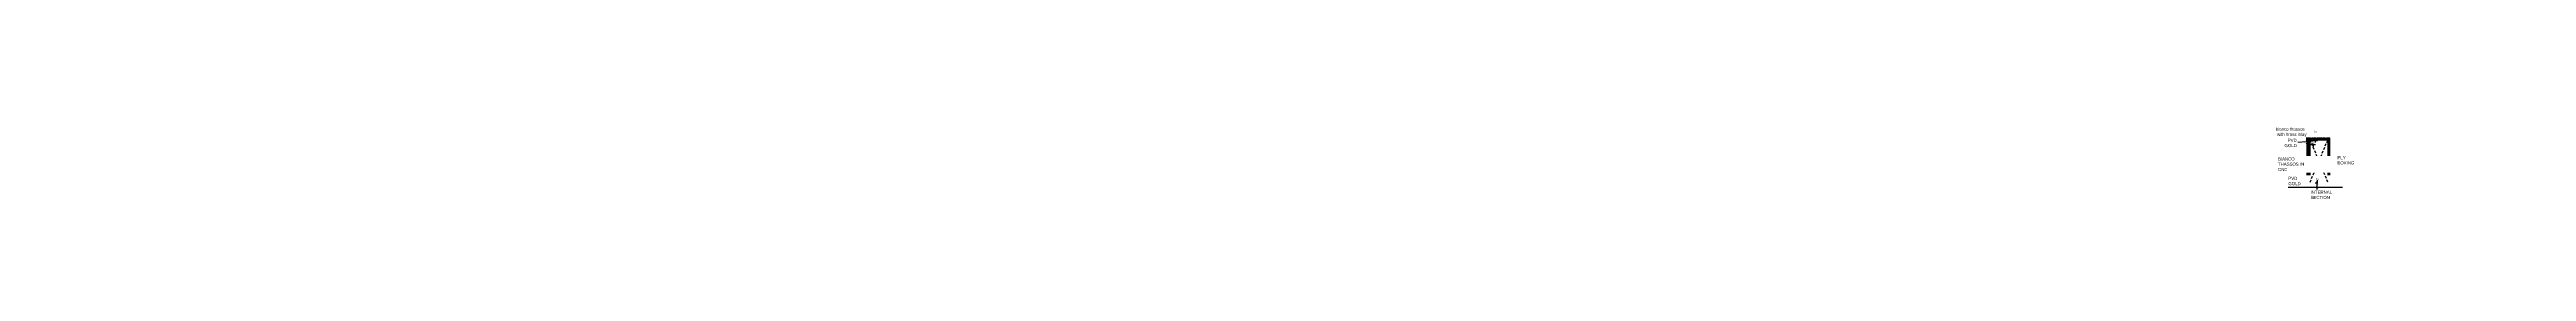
# Model space of a CAD drawing. Header units: inches. Extents: x -137722 to 81594, y -22256 to -1207.
# Drawn here: x -67889 to -66710, y -8291 to -8252 of the extents above; entities that cross this region are included whole.
import ezdxf

# ---------------------------------------------------------------- set-up
doc = ezdxf.new("R2010")
doc.units = ezdxf.units.IN
doc.header["$LTSCALE"] = 0.05
doc.header["$MEASUREMENT"] = 0
doc.header["$PDMODE"] = 3
doc.header["$PDSIZE"] = -4
doc.linetypes.add('A2-XREF-115_FURN$0$HIDDEN', pattern=[0.375, 0.25, -0.125])
doc.linetypes.add('DASHED2', pattern=[0.375, 0.25, -0.125])
doc.layers.get('Defpoints').update_dxf_attribs({"linetype": 'DASHED2'})
for name, color, linetype in [('Civil Dimension - Text', 7, 'Continuous'), ('HATCH', 251, 'Continuous'), ('text', 176, 'Continuous')]:
    doc.layers.add(name, color=color, linetype=linetype)
doc.styles.add('4MMOF3-8', font='ARIALN.TTF', dxfattribs={"height": 5.12})
doc.styles.add('9-128OF1-4', font='stylu.ttf')
doc.dimstyles.new('DIM 1-4', dxfattribs={"dimtxt": 3.0792, "dimasz": 1.82, "dimexe": 1.82, "dimexo": 0, "dimgap": 0.09, "dimtad": 0, "dimzin": 0, "dimdsep": 46, "dimlunit": 4, "dimtxsty": '9-128OF1-4', "dimblk": 'ARCHTICK', "dimcen": 1.8125, "dimdle": 1.82, "dimclrd": 8, "dimclre": 8, "dimadec": 0, "dimazin": 0, "dimtfac": 1, "dimtofl": 0, "dimtmove": 0, "dimatfit": 3, "dimldrblk": 'OPEN90', "dimfxl": 1, "dimtolj": 1, "dimtzin": 0, "dimlwd": -1, "dimarcsym": 0})
pattern_1 = [(50, (0, 0), (179.31505, -15.68803), [18.75, -206.25]), (355, (0, 0), (-34.68783, 188.04803), [15, -165]), (100.45144, (14.94, -1.3), (144.6272, 172.36), [15.93505, -175.28553]), (46.1842, (0, 50), (266.8103, -41.3798), [28.125, -309.375]), (96.63564, (22.23, 46.55), (233.6655, 243.52965), [23.9026, -262.9284]), (351.18416, (0, 50), (233.6655, 243.5297), [22.5, -247.5]), (21, (25, 37.5), (149.22676, -100.65472), [18.75, -206.25]), (326, (25, 37.5), (60.82883, 181.2875), [15, -165]), (71.45144, (37.44, 29.11), (210.0556, 80.6328), [15.93505, -175.28553]), (37.5, (0, 0), (3.039964, 83.223463), [0, -163, 0, -167.5, 0, -165.625]), (7.5, (0, 0), (65.76738, 98.60293), [0, -95.5, 0, -159.25, 0, -63.125]), (327.5, (-55.75, 0), (133.45561, -5.63872), [0, -62.5, 0, -195, 0, -258.75]), (317.5, (-80.75, 0), (145.79654, 25.02625), [0, -81.25, 0, -129.5, 0, -183.75])]
pattern_2 = [(50, (-337.88, 0), (179.31505, -15.68803), [18.75, -206.25]), (355, (-337.88, 0), (-34.68783, 188.04803), [15, -165]), (100.45144, (-322.93, -1.3), (144.6272, 172.36), [15.93505, -175.28553]), (46.1842, (-337.88, 50), (266.8103, -41.3798), [28.125, -309.375]), (96.63564, (-315.64, 46.55), (233.6655, 243.52965), [23.9026, -262.9284]), (351.18416, (-337.88, 50), (233.6655, 243.5297), [22.5, -247.5]), (21, (-312.88, 37.5), (149.22676, -100.65472), [18.75, -206.25]), (326, (-312.88, 37.5), (60.82883, 181.2875), [15, -165]), (71.45144, (-300.44, 29.11), (210.0556, 80.6328), [15.93505, -175.28553]), (37.5, (-337.876, 0), (3.039964, 83.223463), [0, -163, 0, -167.5, 0, -165.625]), (7.5, (-337.88, 0), (65.76738, 98.60293), [0, -95.5, 0, -159.25, 0, -63.125]), (327.5, (-393.626, 0), (133.45561, -5.63872), [0, -62.5, 0, -195, 0, -258.75]), (317.5, (-418.63, 0), (145.79654, 25.02625), [0, -81.25, 0, -129.5, 0, -183.75])]
pattern_3 = [(45, (80.58463, 0), (-0.08838834765, 0.08838834765), [])]
pattern_4 = [(320, (0, 0), (-0.062752135, -0.7172601826), [0.075, -0.825]), (265, (0, 0), (0.752192134, 0.138751334), [0.06, -0.66]), (10.4514445, (-0.0052, -0.0598), (0.689439991, -0.578508847), [0.063740192, -0.701142112]), (316.1842, (0.2, -3e-17), (-0.165519281, -1.067241331), [0.1125, -1.2375]), (6.6356355, (0.1862, -0.0889), (0.9741186, -0.934661946), [0.095610342, -1.05171376]), (261.184164, (0.2, -3e-17), (0.9741186, -0.934661945), [0.09, -0.990000001]), (291, (0.15, -0.1), (-0.4026188907, -0.596907052), [0.075, -0.825]), (236, (0.15, -0.1), (0.725150045, -0.243315332), [0.06, -0.66]), (341.4514447, (0.11645, -0.14974), (0.322531153, -0.840222377), [0.06374019, -0.701142112]), (307.5, (0, 0), (0.3328938538, -0.0121598553), [0, -0.652, 0, -0.67, 0, -0.6625]), (277.5, (0, 0), (0.3944117119, -0.2630695374), [0, -0.382, 0, -0.637, 0, -0.2525]), (237.5, (4e-17, 0.223), (-0.0225548717, -0.5338224362), [0, -0.25, 0, -0.78, 0, -1.035]), (227.5, (5e-17, 0.323), (0.1001049823, -0.5831861693), [0, -0.325, 0, -0.518, 0, -0.735])]

# ---------------------------------------------------------------- blocks, each defined once
blk = doc.blocks.new('_ArchTick')
at = {"color": 0, "const_width": 0.15}
blk.add_lwpolyline([(-0.5, -0.5), (0.5, 0.5)], dxfattribs=at)
blk = doc.blocks.new('_Open90')
at = {"color": 0, "linetype": 'ByBlock', "lineweight": -2}
for p, q in [((0, 0), (-1, 0)), ((-0.5, 0.5), (0, 0)), ((0, 0), (-0.5, -0.5))]:
    blk.add_line(p, q, dxfattribs=at)
blk = doc.blocks.new('*D97')
at = {"layer": 'Civil Dimension - Text', "color": 8, "linetype": 'ByBlock', "lineweight": -2, "ltscale": 50, "transparency": 16777216}
blk.add_line((-66814, -8261.8), (-66810.3, -8261.8), dxfattribs=at)
at = {"layer": 'Civil Dimension - Text', "color": 8, "lineweight": -2, "ltscale": 50, "transparency": 16777216}
blk.add_line((-66814, -8263.8), (-66810.3, -8263.8), dxfattribs=at)
at = {"layer": 'Civil Dimension - Text', "color": 8, "ltscale": 50, "transparency": 16777216}
for p, q in [((-66811.3, -8260.8), (-66811.3, -8262.1)), ((-66811.3, -8264.8), (-66811.3, -8263.4))]:
    blk.add_line(p, q, dxfattribs=at)
at = {"layer": 'Defpoints', "color": 0, "ltscale": 50, "transparency": 16777216}
for p in [(-66814, -8261.8), (-66814, -8263.8), (-66811.3, -8263.8)]:
    blk.add_point(p, dxfattribs=at)
at = {"layer": 'Civil Dimension - Text', "color": 8, "ltscale": 50, "transparency": 16777216, "xscale": 0.5, "yscale": 0.5, "zscale": 0.5}
for p, rotation in [((-66811.3, -8261.8), 90), ((-66811.3, -8263.8), 270)]:
    blk.add_blockref('_ArchTick', p, dxfattribs=dict(at, rotation=rotation))
at = {"layer": 'Civil Dimension - Text', "color": 0, "ltscale": 50, "transparency": 16777216, "insert": (-66811.3, -8262.8), "char_height": 1, "attachment_point": 5, "rotation": 90, "style": '9-128OF1-4'}
blk.add_mtext('\\A1;2"', dxfattribs=at)
blk = doc.blocks.new('*D98')
at = {"layer": 'Civil Dimension - Text', "color": 8, "linetype": 'ByBlock', "lineweight": -2, "ltscale": 50, "transparency": 16777216}
blk.add_line((-66812.6, -8261.8), (-66809.3, -8261.8), dxfattribs=at)
at = {"layer": 'Civil Dimension - Text', "color": 8, "lineweight": -2, "ltscale": 50, "transparency": 16777216}
blk.add_line((-66811.7, -8260), (-66809.3, -8260), dxfattribs=at)
at = {"layer": 'Civil Dimension - Text', "color": 8, "ltscale": 50, "transparency": 16777216}
for p, q in [((-66810.3, -8258.2), (-66810.3, -8260)), ((-66810.3, -8262.8), (-66810.3, -8259))]:
    blk.add_line(p, q, dxfattribs=at)
at = {"layer": 'Defpoints', "color": 0, "ltscale": 50, "transparency": 16777216}
for p in [(-66812.6, -8261.8), (-66811.7, -8260), (-66810.3, -8260)]:
    blk.add_point(p, dxfattribs=at)
at = {"layer": 'Civil Dimension - Text', "color": 8, "ltscale": 50, "transparency": 16777216, "xscale": 0.5, "yscale": 0.5, "zscale": 0.5}
for p, rotation in [((-66810.3, -8260), 90), ((-66810.3, -8261.8), 270)]:
    blk.add_blockref('_ArchTick', p, dxfattribs=dict(at, rotation=rotation))
at = {"layer": 'Civil Dimension - Text', "color": 0, "ltscale": 50, "transparency": 16777216, "insert": (-66810.3, -8257.5), "char_height": 1, "attachment_point": 5, "rotation": 90, "style": '9-128OF1-4'}
blk.add_mtext('\\A1;2"', dxfattribs=at)
blk = doc.blocks.new('*D99')
at = {"layer": 'Civil Dimension - Text', "color": 8, "lineweight": -2, "ltscale": 50, "transparency": 16777216}
blk.add_line((-66809.5, -8282.3), (-66810.5, -8282.3), dxfattribs=at)
at = {"layer": 'Civil Dimension - Text', "color": 8, "linetype": 'ByBlock', "lineweight": -2, "ltscale": 50, "transparency": 16777216}
blk.add_line((-66809.5, -8284.3), (-66810.5, -8284.3), dxfattribs=at)
at = {"layer": 'Civil Dimension - Text', "color": 8, "ltscale": 50, "transparency": 16777216}
for p, q in [((-66809.5, -8280.8), (-66809.5, -8282.3)), ((-66809.5, -8285.3), (-66809.5, -8281.3))]:
    blk.add_line(p, q, dxfattribs=at)
at = {"layer": 'Defpoints', "color": 0, "ltscale": 50, "transparency": 16777216}
for p in [(-66809.5, -8282.3), (-66809.5, -8282.3), (-66809.5, -8284.3)]:
    blk.add_point(p, dxfattribs=at)
at = {"layer": 'Civil Dimension - Text', "color": 8, "ltscale": 50, "transparency": 16777216}
for p, rotation in [((-66809.5, -8282.3), 90), ((-66809.5, -8284.3), 270)]:
    blk.add_blockref('_ArchTick', p, dxfattribs=dict(at, rotation=rotation))
at = {"layer": 'Civil Dimension - Text', "color": 0, "ltscale": 50, "transparency": 16777216, "insert": (-66809.5, -8280.1), "char_height": 1, "attachment_point": 5, "rotation": 90, "style": '9-128OF1-4'}
blk.add_mtext('\\A1;2"', dxfattribs=at)

msp = doc.modelspace()

# ---------------------------------------------------------------- hatches: boundary and pattern name
at = {"layer": 'Civil Dimension - Text', "ltscale": 50, "true_color": 0xf7f281}
h = msp.add_hatch(color=51, dxfattribs=at)
h.dxf.hatch_style = 1
h.paths.add_polyline_path([(-66813.7375, -8263.4545), (-66813.6375, -8263.4545), (-66813.6375, -8261.7677), (-66813.7375, -8261.7677)])
h = msp.add_hatch(color=51, dxfattribs=at)
h.dxf.hatch_style = 1
h.paths.add_polyline_path([(-66813.7375, -8284.2677), (-66813.6375, -8284.2677), (-66813.6375, -8282.2677), (-66813.7375, -8282.2677)])
at = {"layer": 'HATCH', "ltscale": 50}
h = msp.add_hatch(dxfattribs=at)
h.set_pattern_fill('AR-CONC', color=256, scale=25)
h.set_pattern_definition(pattern_2)
h.paths.add_polyline_path([(-67748.6857, -8252.2677), (-67889.1857, -8252.2677), (-67889.1857, -8254.2677), (-67748.6857, -8254.2677)])
h = msp.add_hatch(dxfattribs=at)
h.set_pattern_fill('AR-CONC', color=256, scale=25)
h.set_pattern_definition(pattern_2)
h.paths.add_polyline_path([(-67748.6857, -8252.2677), (-67889.1857, -8252.2677), (-67889.1857, -8254.2677), (-67748.6857, -8254.2677)])
h = msp.add_hatch(dxfattribs=at)
h.set_pattern_fill('AR-CONC', color=256, scale=25)
h.set_pattern_definition(pattern_2)
h.paths.add_polyline_path([(-67748.6857, -8252.2677), (-67889.1857, -8252.2677), (-67889.1857, -8254.2677), (-67748.6857, -8254.2677)])
h = msp.add_hatch(dxfattribs=at)
h.set_pattern_fill('AR-CONC', color=256, scale=25)
h.set_pattern_definition(pattern_1)
h.paths.add_polyline_path([(-67749.1857, -8252.2677), (-67889.1857, -8252.2677), (-67889.1857, -8254.2677), (-67749.1857, -8254.2677)])
h = msp.add_hatch(dxfattribs=at)
h.set_pattern_fill('AR-CONC', color=256, scale=25)
h.set_pattern_definition(pattern_1)
h.paths.add_polyline_path([(-67410.8096, -8252.2677), (-67551.3096, -8252.2677), (-67551.3096, -8254.2677), (-67410.8096, -8254.2677)])
at = {"layer": 'HATCH', "ltscale": 50, "true_color": 0x939598, "transparency": 33554687}
h = msp.add_hatch(dxfattribs=at)
h.set_pattern_fill('AR-CONC', color=252, scale=0.1, angle=-90)
h.set_pattern_definition(pattern_4)
h.paths.add_polyline_path([(-66803.6375, -8259.9545), (-66814.3875, -8259.9545), (-66813.6375, -8260.7045), (-66803.6375, -8260.7045)])
h = msp.add_hatch(dxfattribs=at)
h.set_pattern_fill('AR-CONC', color=252, angle=-90)
h.set_pattern_definition([(320, (0, 0), (-0.62752135, -7.17260183), [0.75, -8.25]), (265, (0, 0), (7.5219213, 1.3875133), [0.6, -6.6]), (10.451444, (-0.052, -0.598), (6.8943999, -5.7850885), [0.6374019, -7.0114211]), (316.1842, (2, -3e-16), (-1.6551928, -10.6724133), [1.125, -12.375]), (6.635635, (1.862, -0.889), (9.741186, -9.3466195), [0.9561034, -10.5171376]), (261.184164, (2, -3e-16), (9.741186, -9.3466195), [0.9, -9.9]), (291, (1.5, -1), (-4.0261889, -5.9690705), [0.75, -8.25]), (236, (1.5, -1), (7.25150045, -2.4331533), [0.6, -6.6]), (341.451445, (1.1645, -1.4974), (3.2253115, -8.4022238), [0.6374019, -7.0114211]), (307.5, (0, 0), (3.32893854, -0.12159855), [0, -6.52, 0, -6.7, 0, -6.625]), (277.5, (0, 0), (3.94411712, -2.63069537), [0, -3.82, 0, -6.37, 0, -2.525]), (237.5, (4e-16, 2.23), (-0.22554872, -5.33822436), [0, -2.5, 0, -7.8, 0, -10.35]), (227.5, (5e-16, 3.23), (1.00104982, -5.8318617), [0, -3.25, 0, -5.18, 0, -7.35])])
h.paths.add_polyline_path([(-66813.6375, -8260.7045), (-66814.3875, -8259.9545), (-66814.3875, -8261.7677), (-66813.6375, -8261.7677)])
h = msp.add_hatch(dxfattribs=at)
h.set_pattern_fill('AR-CONC', color=252, scale=0.1, angle=-90)
h.set_pattern_definition(pattern_4)
h.paths.add_polyline_path([(-66813.6375, -8260.7045), (-66814.3875, -8259.9545), (-66814.3875, -8261.7677), (-66813.6375, -8261.7677)])
at = {"layer": 'HATCH', "ltscale": 50, "true_color": 0x944942}
h = msp.add_hatch(dxfattribs=at)
h.set_pattern_fill('ANSI31', color=15)
h.set_pattern_definition(pattern_3)
h.paths.add_polyline_path([(-66803.6375, -8260.7045), (-66813.6375, -8260.7045), (-66813.6375, -8281.7677), (-66812.8875, -8281.7677), (-66812.8875, -8261.4545), (-66804.3875, -8261.4545), (-66804.3875, -8283.5177), (-66812.8875, -8283.5177), (-66812.8875, -8281.7677), (-66813.6375, -8281.7677), (-66813.6375, -8284.2677), (-66803.6375, -8284.2677)])
h = msp.add_hatch(dxfattribs=at)
h.set_pattern_fill('ANSI31', color=15)
h.set_pattern_definition(pattern_3)
h.paths.add_polyline_path([(-66804.3875, -8282.2677), (-66804.3875, -8281.7677), (-66812.8875, -8281.7677), (-66812.8875, -8282.2677)])

# ---------------------------------------------------------------- linework, layer by layer
at = {"layer": 'Civil Dimension - Text', "ltscale": 50}
for p, q in [((-66803.6375, -8259.9545), (-66814.3875, -8259.9545)), ((-66814.3875, -8261.7677), (-66814.3875, -8259.9545)), ((-66813.6375, -8260.7045), (-66814.3875, -8259.9545)), ((-66813.6375, -8261.7677), (-66814.3875, -8261.7677)), ((-66813.6375, -8263.7677), (-66814.3875, -8263.7677)), ((-66814.3875, -8263.7677), (-66814.3875, -8282.2677)), ((-66813.7375, -8263.7677), (-66813.7375, -8261.7677)), ((-66803.6375, -8260.7045), (-66803.6375, -8259.9545)), ((-66814.3875, -8282.2677), (-66813.6375, -8282.2677)), ((-66813.7375, -8284.2677), (-66813.7375, -8282.2677))]:
    msp.add_line(p, q, dxfattribs=at)
at = {"layer": 'HATCH', "color": 15, "ltscale": 50, "true_color": 0x944942}
for p, q in [((-66813.6375, -8263.7677), (-66813.6375, -8281.7677)), ((-66813.6375, -8281.7677), (-66812.8875, -8281.7677)), ((-66813.6375, -8281.7677), (-66812.8875, -8281.7677)), ((-66812.8875, -8283.5177), (-66812.8875, -8281.7677))]:
    msp.add_line(p, q, dxfattribs=at)
msp.add_lwpolyline([(-66813.6375, -8260.7045), (-66803.6375, -8260.7045), (-66803.6375, -8284.2677), (-66813.6375, -8284.2677)], close=True, dxfattribs=at)
msp.add_lwpolyline([(-66812.8875, -8281.7677), (-66812.8875, -8261.4545), (-66804.3875, -8261.4545), (-66804.3875, -8283.5177), (-66812.8875, -8283.5177)], dxfattribs=at)

# ---------------------------------------------------------------- dimensions: what is measured, and where the dimension line sits
at = {"layer": 'Civil Dimension - Text', "ltscale": 50}
dim = msp.add_linear_dim(base=(-66810.2775, -8259.9545), p1=(-66812.6305, -8261.7677), p2=(-66811.7405, -8259.9545), angle=90, text='2"', dimstyle='DIM 1-4', override={"dimtxt": 1, "dimasz": 0.5, "dimexe": 1, "dimdec": 3, "dimdle": 1, "dimtdec": 3, "dimtmove": 1, "dimfxl": 0, "dimfrac": 1, "dimarcsym": 1}, dxfattribs=at)
dim.commit()
dim.dimension.update_dxf_attribs({"geometry": '*D98', "text_midpoint": (-66810.3388, -8257.5282), "dimtype": 160})

# ---------------------------------------------------------------- leaders
at = {"layer": 'text', "ltscale": 50}
for points, override in [([(-66813.8489, -8262.5499), (-66819.6691, -8262.8529)], {"dimclrt": 256, "dimfxl": 0, "dimarcsym": 1}), ([(-66812.3052, -8259.6957), (-66812.3052, -8257.678), (-66818.6228, -8257.678)], {"dimasz": 1, "dimclrt": 256, "dimfxl": 0, "dimarcsym": 1}), ([(-66803.6375, -8271.2073), (-66796.6017, -8271.2073)], {"dimclrt": 256, "dimfxl": 0, "dimarcsym": 1})]:
    msp.add_leader(points, dimstyle='DIM 1-4', override=override, dxfattribs=at)

# ---------------------------------------------------------------- next in the draw order: texts
at = {"layer": 'text', "ltscale": 50, "char_height": 1.5, "attachment_point": 4, "style": '4MMOF3-8', "bg_fill": 2}
for s, insert in [('\\pi85.31142;{\\fStylus BT|b0|i0|c0|p34;PVD \\P\\pi83.77738;GOLD}', (-66908.8349, -8263.0255)), ('{\\fStylus BT|b0|i0|c0|p34;INTERNAL \\PSECTION}', (-66812.6521, -8287.7918))]:
    msp.add_mtext_dynamic_manual_height_columns(s, width=89.253591, gutter_width=15.396, heights=[0], dxfattribs=dict(at, insert=insert))

# ---------------------------------------------------------------- next in the draw order: linework, layer by layer
at = {"layer": 'HATCH', "color": 15, "ltscale": 50, "true_color": 0x944942}
for p, q in [((-66813.6375, -8281.7677), (-66804.3875, -8281.7677)), ((-66812.8875, -8282.2677), (-66804.3875, -8282.2677))]:
    msp.add_line(p, q, dxfattribs=at)

# ---------------------------------------------------------------- next in the draw order: dimensions: what is measured, and where the dimension line sits
at = {"layer": 'Civil Dimension - Text', "ltscale": 50}
dim = msp.add_linear_dim(base=(-66811.3345, -8263.7677), p1=(-66814.0125, -8261.7677), p2=(-66814.0125, -8263.7677), angle=90, dimstyle='DIM 1-4', override={"dimtxt": 1, "dimasz": 0.5, "dimexe": 1, "dimdec": 3, "dimdle": 1, "dimtdec": 3, "dimtmove": 1, "dimfxl": 0, "dimfrac": 1, "dimarcsym": 1}, dxfattribs=at)
dim.commit()
dim.dimension.update_dxf_attribs({"geometry": '*D97', "text_midpoint": (-66811.3345, -8262.7677)})

# ---------------------------------------------------------------- next in the draw order: leaders
at = {"layer": 'text', "ltscale": 50}
for points in [[(-66814.744, -8271.4996), (-66821.1928, -8271.4996)], [(-66813.9673, -8283.1836), (-66821.6136, -8283.1836)]]:
    msp.add_leader(points, dimstyle='DIM 1-4', override={"dimclrt": 256, "dimfxl": 0, "dimarcsym": 1}, dxfattribs=at)

# ---------------------------------------------------------------- next in the draw order: texts
at = {"layer": 'text', "ltscale": 50, "insert": (-66823.2022, -8281.1961), "char_height": 1.5, "attachment_point": 4, "style": '4MMOF3-8', "bg_fill": 2}
msp.add_mtext_dynamic_manual_height_columns('{\\fStylus BT|b0|i0|c0|p34;PVD \\PGOLD}', width=89.253591, gutter_width=15.396, heights=[0], dxfattribs=at)

# ---------------------------------------------------------------- next in the draw order: linework, layer by layer
at = {"layer": 'Civil Dimension - Text', "linetype": 'A2-XREF-115_FURN$0$HIDDEN', "ltscale": 100}
for p, q in [((-66812.8875, -8281.7677), (-66804.3875, -8261.4545)), ((-66804.3875, -8281.7677), (-66812.8875, -8261.4545))]:
    msp.add_line(p, q, dxfattribs=at)
at = {"layer": 'Civil Dimension - Text', "ltscale": 50}
msp.add_line((-66797.3937, -8284.2677), (-66823.3344, -8284.2677), dxfattribs=at)

# ---------------------------------------------------------------- next in the draw order: dimensions: what is measured, and where the dimension line sits
dim = msp.add_linear_dim(base=(-66809.5034, -8282.2677), p1=(-66809.4855, -8284.2677), p2=(-66809.4855, -8282.2677), angle=90, dimstyle='DIM 1-4', override={"dimtxt": 1, "dimasz": 1, "dimexe": 1, "dimdec": 3, "dimdle": 1, "dimtdec": 3, "dimtmove": 1, "dimfxl": 0, "dimfrac": 1, "dimarcsym": 1}, dxfattribs=at)
dim.commit()
dim.dimension.update_dxf_attribs({"geometry": '*D99', "text_midpoint": (-66809.5034, -8280.1039), "dimtype": 160})

# ---------------------------------------------------------------- next in the draw order: texts
at = {"layer": 'text', "ltscale": 50, "char_height": 1.5, "attachment_point": 4, "style": '4MMOF3-8', "bg_fill": 2}
for s, width, insert in [('bianco thassos\\P with brass inlay', 27.911788, (-66829.1915, -8257.8689)), ('{\\fStylus BT|b0|i0|c0|p34;PLY \\PBOXING}', 89.253591, (-66799.8539, -8271.3047))]:
    msp.add_mtext_dynamic_manual_height_columns(s, width=width, gutter_width=15.396, heights=[0], dxfattribs=dict(at, insert=insert))

# ---------------------------------------------------------------- next in the draw order: texts
at = {"layer": 'text', "ltscale": 50, "insert": (-66828.1241, -8273.1862), "char_height": 1.5, "attachment_point": 4, "style": '4MMOF3-8', "bg_fill": 2}
msp.add_mtext_dynamic_manual_height_columns('BIANCO\\PTHASSOS IN\\PCNC', width=27.911788, gutter_width=15.396, heights=[0], dxfattribs=at)

doc.saveas('drawing.dxf')
